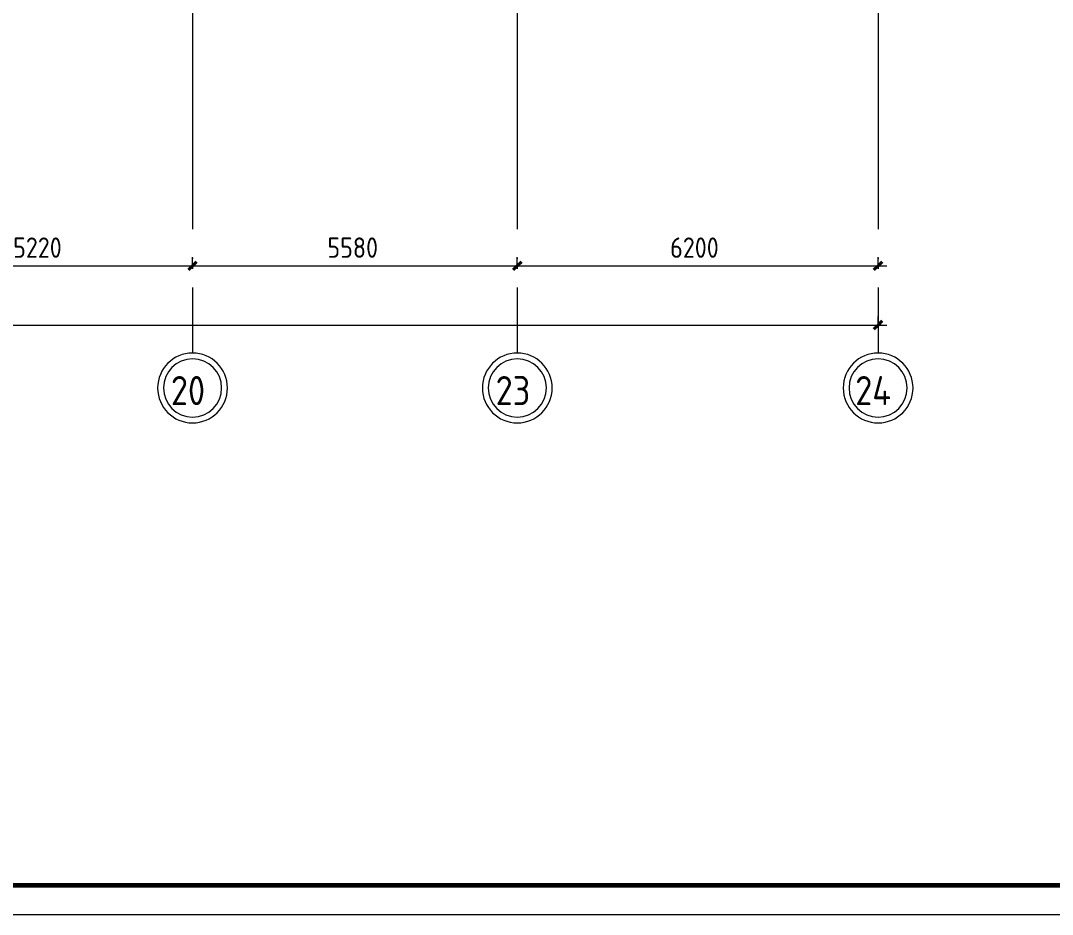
# Model space of a CAD drawing. Header units: millimetres. Extents: x -586848 to 520591, y -385801 to 675781.
# Drawn here: x 296209 to 313938, y 591681 to 607028 of the extents above; entities that cross this region are included whole.
import ezdxf

# ---------------------------------------------------------------- set-up
doc = ezdxf.new("R2010")
doc.units = ezdxf.units.MM
doc.linetypes.add('ADSK_Линия сетки', pattern=[25, 20, -2.5, 0, -2.5])
for name, color, linetype, lineweight in [('Оси', 252, 'Continuous', 9), ('ОФ_рамка', 8, 'Continuous', 60), ('Размеры', 7, 'Continuous', 9)]:
    doc.layers.add(name, color=color, linetype=linetype, lineweight=lineweight)
doc.styles.add('GOST Common', font='', dxfattribs={"width": 0.9, "height": 500})
doc.styles.add('GOST Common_1', font='', dxfattribs={"height": 250})
doc.styles.get('GOST Common').set_extended_font_data('GOST type B')
doc.styles.get('GOST Common_1').set_extended_font_data('GOST type B')

# ---------------------------------------------------------------- blocks, each defined once
blk = doc.blocks.new('3 этаж')
at = {"layer": 'Оси', "color": 251, "linetype": 'ADSK_Линия сетки', "ltscale": 200, "true_color": 0x636466}
for p, q in [((299966, -263), (299966, -31390)), ((305546, -263), (305546, -31390)), ((311746, -263), (311746, -31390))]:
    blk.add_line(p, q, dxfattribs=at)
at = {"layer": 'Оси', "color": 251, "lineweight": 20, "true_color": 0x636466}
for centre, radius, start, end in [((299966, -31990), 600, 0, 180), ((299966, -31990), 500, 0, 180), ((305546, -31990), 600, 0, 180), ((305546, -31990), 500, 0, 180), ((311746, -31990), 600, 0, 180), ((311746, -31990), 500, 0, 180), ((299966, -31990), 600, 180, 0), ((299966, -31990), 500, 180, 0), ((305546, -31990), 600, 180, 0), ((305546, -31990), 500, 180, 0), ((311746, -31990), 600, 180, 0), ((311746, -31990), 500, 180, 0)]:
    blk.add_arc(centre, radius, start, end, dxfattribs=at)
at = {"layer": 'Размеры', "color": 251, "lineweight": 20, "true_color": 0x636466}
for p, q in [((299966, -29892), (299966, -29742)), ((299966, -29892), (299966, -29742)), ((305546, -29892), (305546, -29742)), ((305546, -29892), (305546, -29742)), ((311746, -29892), (311746, -29742)), ((294746, -29892), (299966, -29892)), ((299966, -29892), (299966, -29942)), ((299966, -29892), (305546, -29892)), ((299966, -29892), (299966, -29942)), ((305546, -29892), (305546, -29942)), ((305546, -29892), (311896, -29892)), ((305546, -29892), (305546, -29942)), ((311746, -29892), (311746, -29942)), ((311746, -30910), (311746, -30760)), ((243996, -30910), (311896, -30910)), ((311746, -30910), (311746, -30960))]:
    blk.add_line(p, q, dxfattribs=at)
at = {"layer": 'Размеры', "color": 251, "lineweight": 40, "true_color": 0x636466}
for p, q in [((299966, -29892), (299895, -29963)), ((299966, -29892), (299895, -29963)), ((299966, -29892), (300036, -29822)), ((299966, -29892), (300036, -29822)), ((305546, -29892), (305475, -29963)), ((305546, -29892), (305475, -29963)), ((305546, -29892), (305616, -29822)), ((305546, -29892), (305616, -29822)), ((311746, -29892), (311675, -29963)), ((311746, -29892), (311816, -29822)), ((311746, -30910), (311816, -30840)), ((311746, -30910), (311675, -30981))]:
    blk.add_line(p, q, dxfattribs=at)
at = {"layer": 'Оси', "color": 251, "true_color": 0x636466, "style": 'GOST Common', "width": 0.9}
for s, p in [('20', (299594, -32285)), ('23', (305174, -32285)), ('24', (311353, -32285))]:
    blk.add_text(s, height=500, dxfattribs=at).set_placement(p)
at = {"layer": 'Размеры', "color": 251, "true_color": 0x636466, "style": 'GOST Common_1', "width": 0.9}
for s, p in [('5220', (296883, -29755)), ('5580', (302283, -29755)), ('6200', (308173, -29755))]:
    blk.add_text(s, height=350, dxfattribs=at).set_placement(p)
blk = doc.blocks.new('А0')
at = {"layer": 'ОФ_рамка', "color": 0, "linetype": 'Continuous', "ltscale": 100}
blk.add_lwpolyline([(224168, -393217), (340568, -393217)], dxfattribs=at)
at = {"layer": 'ОФ_рамка', "color": 0, "linetype": 'Continuous', "lineweight": 5, "ltscale": 100}
blk.add_lwpolyline([(222168, -393717), (341068, -393717)], dxfattribs=at)

msp = doc.modelspace()

# ---------------------------------------------------------------- block references
msp.add_blockref('3 этаж', (-802.7, 632710.4))
at = {"layer": 'ОФ_рамка', "color": 0, "lineweight": -2}
msp.add_blockref('А0', (-802.7, 985397.3), dxfattribs=at)

doc.saveas('drawing.dxf')
